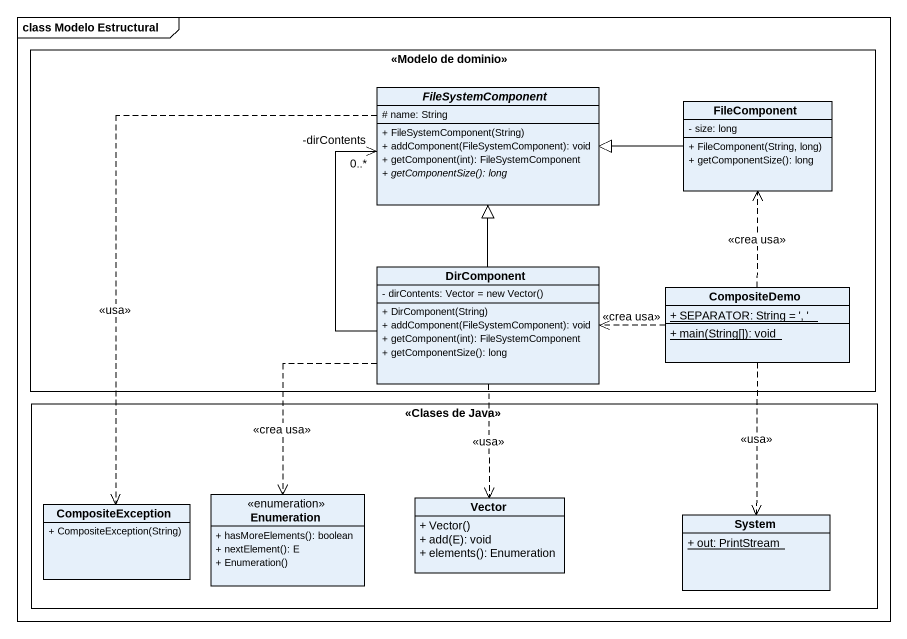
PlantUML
@startuml
mainframe class Modelo Estructural
hide circle
hide empty members
skinparam classAttributeIconSize 0
rectangle "<<Modelo de dominio>>" as Modelo_de_dominio {
  abstract class FileSystemComponent {
    # name: String
    + FileSystemComponent(String)
    + addComponent(FileSystemComponent): void
    + getComponent(int): FileSystemComponent
    {abstract} + getComponentSize(): long
  }
  class FileComponent {
    - size: long
    + FileComponent(String, long)
    + getComponentSize(): long
  }
  class DirComponent {
    {field} - dirContents: Vector = new Vector()
    + DirComponent(String)
    + addComponent(FileSystemComponent): void
    + getComponent(int): FileSystemComponent
    + getComponentSize(): long
  }
  class CompositeDemo {
    {static} + SEPARATOR: String = ', '
    {static} + main(String[]): void
  }
}
rectangle "<<Clases de Java>>" as Clases_de_Java {
  class CompositeException {
    + CompositeException(String)
  }
  enum Enumeration {
    + hasMoreElements(): boolean
    + nextElement(): E
    + Enumeration()
  }
  class Vector {
    + Vector()
    + add(E): void
    + elements(): Enumeration
  }
  class System {
    {static} + out: PrintStream
  }
}
FileSystemComponent ..> CompositeException : <<usa>>
FileComponent -left-|> FileSystemComponent
DirComponent -up-|> FileSystemComponent
DirComponent -up-> "-dirContents\n0..*" FileSystemComponent
DirComponent ..> Enumeration : <<crea usa>>
DirComponent ..> Vector : <<usa>>
CompositeDemo .up.> FileComponent : <<crea usa>>
CompositeDemo .left.> DirComponent : <<crea usa>>
CompositeDemo ..> System : <<usa>>
@enduml
